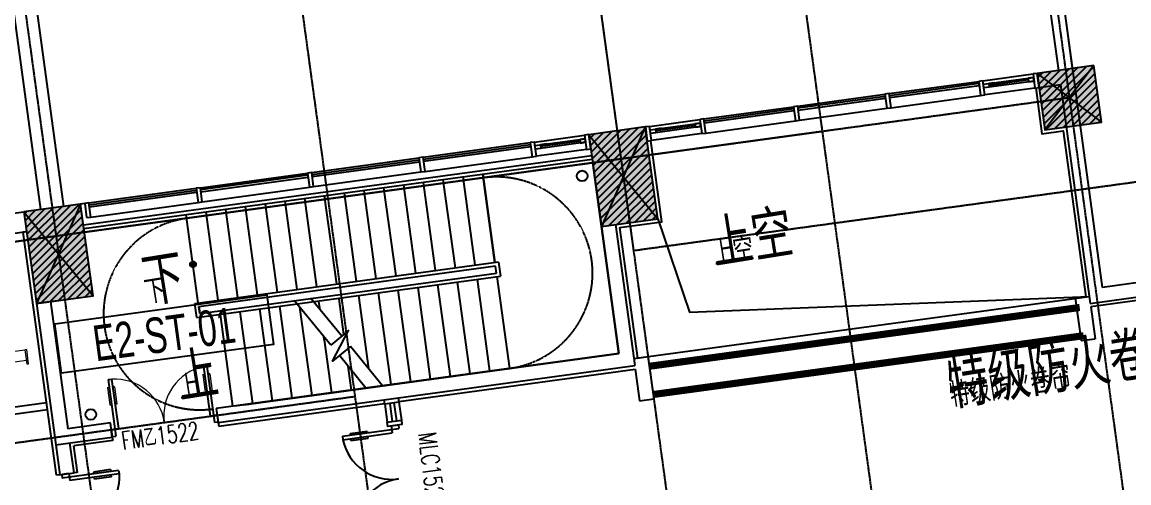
# Model space of a CAD drawing. Header units: millimetres. Extents: x -174040 to 151923, y -227569 to 142020.
# Drawn here: x -143205 to -127676, y 113365 to 119833 of the extents above; entities that cross this region are included whole.
import ezdxf
from ezdxf.enums import TextEntityAlignment as Align

# ---------------------------------------------------------------- set-up
doc = ezdxf.new("R2010")
doc.units = ezdxf.units.MM
doc.header["$LTSCALE"] = 5
for name, pattern in [('E-RG-1F$0$$0$DOTE', [2.42, 2, -0.2, 0.02, -0.2]), ('E2-RI-3F$0$DASHED', [0.75, 0.5, -0.25]), ('E2-RV-2F$0$DASH', [0.35, 0.25, -0.1]), ('XRE2$0$HIDDEN', [0.375, 0.25, -0.125])]:
    doc.linetypes.add(name, pattern=pattern)
doc.layers.add('A-GLAZ-CWMG', color=3, linetype='Continuous', lineweight=5)
doc.layers.add('E2-RV-234F$0$A-GLAZ-CWMG', color=3, linetype='Continuous', lineweight=5)
for name, color, linetype in [('A-HOLE', 2, 'Continuous'), ('A-SYMB-DOOR', 4, 'Continuous'), ('A-SYMB-DOOR1', 4, 'Continuous'), ('A—墙体', 7, 'Continuous'), ('A—楼梯、电梯、栏杆', 50, 'Continuous'), ('A—设备管丼、主管符号', 50, 'Continuous'), ('A—轴线、尺寸', 1, 'Continuous'), ('A—门窗', 135, 'Continuous'), ('E-COLS-F3$0$0S-COLS-HATCH', 8, 'Continuous'), ('E-COLS-F3$0$0S-COLS-HATCH-I', 8, 'Continuous'), ('E-COLS-F3$0$0S-COLS-LINE', 4, 'Continuous'), ('E2-RI-3F$0$A-ROOF-DRAN', 175, 'Continuous'), ('E2-RI-3F$0$A-SYMB-DOOR', 171, 'Continuous'), ('I—平面—文字', 40, 'Continuous'), ('I—平面—文字（放大1：100）', 40, 'XRE2$0$HIDDEN'), ('I—平面—消防设施', 10, 'Continuous'), ('I—平面—装饰面层线', 192, 'Continuous'), ('I—平面—门', 22, 'Continuous'), ('XRE1$0$A-SYMB', 4, 'Continuous'), ('XRE1$0$A-SYMB-NUMB-T', 4, 'Continuous'), ('轴线100', 1, 'Continuous'), ('隐藏墙体', 80, 'Continuous')]:
    doc.layers.add(name, color=color, linetype=linetype)
doc.styles.add('ARIAL', font='arial.ttf')
doc.styles.add('ECADI-TXT', font='simplex.shx', dxfattribs={"bigfont": 'hztxt.shx'})
doc.styles.add('XD2008', font='SIMYOU.TTF', dxfattribs={"width": 0.7})
doc.styles.add('XRE1$0$ECADI-TXT', font='simplex.shx', dxfattribs={"bigfont": 'hztxt.shx'})
doc.styles.add('幼圆', font='SIMYOU.TTF', dxfattribs={"width": 0.7})
doc.dimstyles.new('200', dxfattribs={"dimscale": 200, "dimtxt": 2.5, "dimasz": 2, "dimexe": 1, "dimexo": 1, "dimgap": 0.8, "dimtad": 1, "dimdec": 0, "dimdsep": 46, "dimtxsty": 'ARIAL', "dimblk1": 'ARCHTICK', "dimblk2": 'ARCHTICK', "dimsah": 1, "dimcen": -0.9, "dimdle": 1, "dimclrd": 256, "dimclre": 256, "dimclrt": 40, "dimaunit": 1, "dimadec": 0, "dimazin": 0, "dimtfac": 0.35, "dimtdec": 0, "dimtix": 1, "dimtmove": 2, "dimatfit": 3, "dimldrblk": 'ARCHTICK', "dimfxl": 0, "dimtvp": 0.8, "dimtolj": 1, "dimtzin": 0, "dimarcsym": 0})

# ---------------------------------------------------------------- blocks, each defined once
blk = doc.blocks.new('Rectangular Mullion - 25 x 200 Louver Vert-6167497-E2 号楼三层平面图 3RD FLOOR PLAN')
at = {"layer": 'A-GLAZ-CWMG', "color": 8}
for p, q in [((-13, 125), (12, 125)), ((-13, -75), (-13, 125)), ((12, 125), (12, -75)), ((12, -75), (-13, -75))]:
    blk.add_line(p, q, dxfattribs=at)
blk = doc.blocks.new('Rectangular Mullion - 15x150 rectangular Louver Frame-10936474-E2 号楼三层平面图 3RD FLOOR PLAN')
at = {"layer": 'A-GLAZ-CWMG', "color": 8}
for p, q in [((36341, 143828), (37955, 143828)), ((37955, 143678), (36341, 143678))]:
    blk.add_line(p, q, dxfattribs=at)
blk = doc.blocks.new('_ArchTick')
at = {"color": 0, "linetype": 'ByBlock', "const_width": 0.15}
blk.add_lwpolyline([(-0.5, -0.5), (0.5, 0.5)], dxfattribs=at)
blk = doc.blocks.new('*D214')
at = {"layer": 'A—轴线、尺寸', "linetype": 'ByBlock', "lineweight": -2}
for p, q in [((-70561, 134161), (-71063, 137831)), ((-164368, 124876), (-70838, 137660)), ((-163358, 118963), (-164197, 125101))]:
    blk.add_line(p, q, dxfattribs=at)
at = {"layer": 'Defpoints', "color": 0, "linetype": 'ByBlock'}
for p in [(-71036, 137633), (-70534, 133963), (-163331, 118765)]:
    blk.add_point(p, dxfattribs=at)
at = {"layer": 'A—轴线、尺寸', "linetype": 'ByBlock', "lineweight": -2, "xscale": 400, "yscale": 400, "zscale": 400}
for p, rotation in [((-71036, 137633), 7.783339573380966), ((-164170, 124903), 187.783339573381)]:
    blk.add_blockref('_ArchTick', p, dxfattribs=dict(at, rotation=rotation))
at = {"layer": 'A—轴线、尺寸', "color": 40, "linetype": 'ByBlock', "insert": (-117659, 131680), "char_height": 500, "attachment_point": 5, "rotation": 7.7833, "style": 'ARIAL'}
blk.add_mtext('\\A1;94000', dxfattribs=at)
blk = doc.blocks.new('XRE3')
at = {"layer": 'E-COLS-F3$0$0S-COLS-HATCH'}
for points in [[(11715610, -6089997), (11714817, -6090106), (11714925, -6090898), (11715718, -6090790)], [(11708526, -6090966), (11708702, -6092254), (11709494, -6092145), (11709318, -6090857)], [(11700599, -6092049), (11700775, -6093337), (11701568, -6093229), (11701392, -6091941)]]:
    blk.add_hatch(color=18, dxfattribs=at).paths.add_polyline_path(points)
at = {"layer": 'E-COLS-F3$0$0S-COLS-HATCH-I'}
h = blk.add_hatch(dxfattribs=at)
h.set_pattern_fill('ANSI31', color=256, scale=600, style=0)
h.set_pattern_definition([(45, (9.424, -68.94), (-53.0330086, 53.0330086), [])])
h.paths.add_polyline_path([(11715610, -6089997), (11714817, -6090106), (11714925, -6090898), (11715718, -6090790)])
h = blk.add_hatch(dxfattribs=at)
h.set_pattern_fill('ANSI31', color=256, scale=600, style=0)
h.set_pattern_definition([(45, (356.2, -21.54), (-53.0330086, 53.0330086), [])])
h.paths.add_polyline_path([(11708526, -6090966), (11708702, -6092254), (11709494, -6092145), (11709318, -6090857)])
h = blk.add_hatch(dxfattribs=at)
h.set_pattern_fill('ANSI31', color=256, scale=600, style=0)
h.set_pattern_definition([(45, (9.42, -68.94), (-53.0330086, 53.0330086), [])])
h.paths.add_polyline_path([(11700599, -6092049), (11700775, -6093337), (11701568, -6093229), (11701392, -6091941)])
at = {"layer": 'Defpoints'}
for points in [[(11715610, -6089997), (11714925, -6090898)], [(11714817, -6090106), (11715718, -6090790)], [(11709318, -6090857), (11708702, -6092254)], [(11708526, -6090966), (11709494, -6092145)], [(11701392, -6091941), (11700775, -6093337)], [(11700599, -6092049), (11701568, -6093229)]]:
    blk.add_lwpolyline(points, dxfattribs=at)
at = {"layer": 'E-COLS-F3$0$0S-COLS-LINE', "color": 255}
for points in [[(11715610, -6089997), (11714817, -6090106), (11714925, -6090898), (11715718, -6090790)], [(11708526, -6090966), (11708702, -6092254), (11709494, -6092145), (11709318, -6090857)], [(11700599, -6092049), (11700775, -6093337), (11701568, -6093229), (11701392, -6091941)]]:
    blk.add_lwpolyline(points, close=True, dxfattribs=at)
blk = doc.blocks.new('E2-RI-3F$0$AQE')
at = {"layer": 'E2-RI-3F$0$A-ROOF-DRAN'}
for centre in [(11708432, -6091545), (11701538, -6094893)]:
    blk.add_circle(centre, 75, dxfattribs=at)
blk = doc.blocks.new('E2-RI-3F$0$$DorLib2D$00000011')
for p, q in [((-0.342, 0.483), (-0.309, 0.483)), ((-0.342, 0.483), (-0.342, -0.05)), ((-0.309, 0.483), (-0.309, 0.017)), ((0.558, 0.483), (0.558, 0.017)), ((0.591, 0.483), (0.558, 0.483)), ((0.591, 0.483), (0.591, -0.05)), ((-0.359, 0.409), (-0.342, 0.409)), ((-0.359, 0.409), (-0.359, 0.247)), ((-0.292, 0.409), (-0.309, 0.409)), ((-0.292, 0.409), (-0.292, 0.247)), ((0.541, 0.409), (0.558, 0.409)), ((0.541, 0.409), (0.541, 0.247)), ((0.608, 0.409), (0.591, 0.409)), ((0.608, 0.409), (0.608, 0.247)), ((-0.359, 0.247), (-0.342, 0.247)), ((-0.292, 0.247), (-0.309, 0.247)), ((0.541, 0.247), (0.558, 0.247)), ((0.608, 0.247), (0.591, 0.247)), ((-0.375, 0.017), (-0.309, 0.017)), ((-0.375, 0.017), (-0.375, -0.05)), ((0.625, 0.017), (0.558, 0.017)), ((0.625, 0.017), (0.625, -0.05)), ((-0.375, -0.05), (-0.342, -0.05)), ((0.625, -0.05), (0.591, -0.05))]:
    blk.add_line(p, q)
for centre, start, end in [((-0.342, 0.017), 0, 85.904), ((0.591, 0.017), 94.096, 180)]:
    blk.add_arc(centre, 0.467, start, end)
blk = doc.blocks.new('E2-RV-234F$0$$DorLib2D$00000011')
for p, q in [((-0.467, 0.471), (-0.467, -0.062)), ((-0.467, 0.471), (-0.433, 0.471)), ((-0.433, 0.471), (-0.433, 0.004)), ((0.433, 0.471), (0.433, 0.004)), ((0.467, 0.471), (0.433, 0.471)), ((0.467, 0.471), (0.467, -0.062)), ((-0.483, 0.396), (-0.467, 0.396)), ((-0.417, 0.396), (-0.433, 0.396)), ((0.417, 0.396), (0.433, 0.396)), ((0.483, 0.396), (0.467, 0.396)), ((-0.483, 0.235), (-0.467, 0.235)), ((-0.417, 0.235), (-0.433, 0.235)), ((0.417, 0.235), (0.433, 0.235)), ((0.483, 0.235), (0.467, 0.235)), ((-0.5, 0.004), (-0.433, 0.004)), ((-0.5, 0.004), (-0.5, -0.062)), ((0.5, 0.004), (0.433, 0.004)), ((0.5, 0.004), (0.5, -0.062)), ((-0.5, -0.062), (-0.467, -0.062)), ((0.5, -0.062), (0.467, -0.062))]:
    blk.add_line(p, q)
at = {"lineweight": 13}
for p, q in [((-0.483, 0.396), (-0.483, 0.235)), ((-0.417, 0.396), (-0.417, 0.235)), ((0.417, 0.396), (0.417, 0.235)), ((0.483, 0.396), (0.483, 0.235))]:
    blk.add_line(p, q, dxfattribs=at)
for centre, start, end in [((-0.467, 0.004), 0, 85.904), ((0.467, 0.004), 94.096, 180)]:
    blk.add_arc(centre, 0.467, start, end, dxfattribs=at)
blk = doc.blocks.new('E2-RV-234F$0$Rectangular Mullion - 60 X 200 standard snap cover-V39-E2 号楼一层平面图 1ST FLOOR PLAN')
at = {"layer": 'E2-RV-234F$0$A-GLAZ-CWMG', "lineweight": 18}
for p, q in [((-30, 75), (30, 75)), ((-30, -125), (-30, 75)), ((30, 75), (30, -125)), ((30, -125), (-30, -125))]:
    blk.add_line(p, q, dxfattribs=at)
blk = doc.blocks.new('XRE1$0$ECADI-TAG-CODE')
at = {"layer": 'XRE1$0$A-SYMB-NUMB-T', "color": 1}
blk.add_lwpolyline([(0, 3.5), (15, 3.5), (15, 0), (0, 0)], close=True, dxfattribs=at)
at = {"layer": 'XRE1$0$A-SYMB-NUMB-T', "style": 'XRE1$0$ECADI-TXT', "width": 0.7}
blk.add_attdef('CODE', text='', height=2.5, dxfattribs=at).set_placement((7.5, 1.75), align=Align.MIDDLE_CENTER)
blk = doc.blocks.new('E2-RV-2F$0$3')
at = {"layer": 'A—楼梯、电梯、栏杆'}
h = blk.add_hatch(color=256, dxfattribs=at)
edge = h.paths.add_edge_path()
edge.add_arc((10773784.9, -7567736.8), 20, 138.7891, 318.7891, ccw=False)
edge.add_arc((10773784.9, -7567736.8), 20, -41.2109, 138.7891, ccw=False)
blk.add_lwpolyline([(10773800, -7567750, -1), (10773769.9, -7567723.7, -1)], format="xyb", close=True, dxfattribs=at)
blk = doc.blocks.new('ECADI-TAG-DOOR')
blk = doc.blocks.new('A$C1C9D1350')
at = {"layer": '轴线100', "linetype": 'E-RG-1F$0$$0$DOTE'}
for p, q in [((-250680.8, 131379.6), (-246187.8, 98508.5)), ((-254148.6, 130905.6), (-249655.5, 98034.5)), ((-256972.3, 130519.6), (-252479.3, 97648.5)), ((-261084.1, 129957.6), (-256591, 97086.5)), ((-264898.6, 129436.2), (-260969.7, 100692.7)), ((-256604.2, 127827.5), (-255143.8, 117143.2)), ((-186896.5, 126471.6), (-255143.9, 117143.2)), ((-252496.2, 118817.2), (-291998, 113417.8)), ((-259052.5, 115095), (-291618.9, 110643.6))]:
    blk.add_line(p, q, dxfattribs=at)

msp = doc.modelspace()

# ---------------------------------------------------------------- linework, layer by layer
at = {"layer": 'A-HOLE'}
for points in [[(-142863.2, 114487.9), (-146033.9, 114054.5), (-144950.4, 106128.2)], [(-142849.6, 114388.8), (-145921.3, 113969), (-144959.6, 106934.3)]]:
    msp.add_lwpolyline(points, dxfattribs=at)
at = {"layer": 'A—墙体'}
for p, q in [((-142941.3, 117202.3), (-143713.9, 122855.1)), ((-143396.9, 122898.5), (-142624.3, 117245.6)), ((-128779.1, 119995.8), (-128664, 119153.7)), ((-128452.3, 119081.7), (-128581, 120022.9)), ((-128046.1, 116109.4), (-128581, 120022.9)), ((-128664, 119153.7), (-128961.3, 119113)), ((-128961.3, 119113), (-128934.2, 118914.9)), ((-128934.2, 118914.9), (-128636.9, 118955.5)), ((-128636.9, 118955.5), (-128217.2, 115884.2)), ((-134433.1, 118163.4), (-134460.2, 118361.6)), ((-142327, 117286.3), (-142624.3, 117245.6)), ((-135076.7, 116965.2), (-134833.4, 115181.8)), ((-135076.7, 116965.2), (-134833.4, 115181.8)), ((-134879, 116992.2), (-134608.1, 115010.7)), ((-134879, 116992.2), (-134608.1, 115010.7)), ((-121308.7, 117030.4), (-128046.2, 116109.4)), ((-128217.2, 115884.2), (-121182.6, 116845.7)), ((-142706.2, 115922.3), (-143003.4, 115881.7)), ((-142706.2, 115922.3), (-143003.4, 115881.7)), ((-143003.4, 115881.7), (-142732.6, 113900.1)), ((-143003.4, 115881.7), (-142732.6, 113900.1)), ((-142805.3, 115908.8), (-142561.5, 114125.4)), ((-142805.3, 115908.8), (-142561.5, 114125.4)), ((-134833.4, 115181.8), (-140480.9, 114409.8)), ((-134833.4, 115181.8), (-140480.9, 114409.8)), ((-140453.8, 114211.6), (-134608.1, 115010.7)), ((-140453.8, 114211.6), (-134608.1, 115010.7)), ((-140480.9, 114409.8), (-140453.8, 114211.6)), ((-140480.9, 114409.8), (-140453.8, 114211.6)), ((-141967, 114206.7), (-142561.5, 114125.4)), ((-141967, 114206.7), (-142561.5, 114125.4)), ((-141939.9, 114008.5), (-141967, 114206.7)), ((-141939.9, 114008.5), (-141967, 114206.7)), ((-142732.6, 113900.1), (-141939.9, 114008.5)), ((-142732.6, 113900.1), (-141939.9, 114008.5)), ((-142732.5, 113900.2), (-142674.9, 113478.9)), ((-142476.8, 113506), (-142534.4, 113927.2)), ((-142674.9, 113478.9), (-142476.8, 113506))]:
    msp.add_line(p, q, dxfattribs=at)
at = {"layer": 'A—楼梯、电梯、栏杆'}
for p, q in [((-135212.5, 117955.8), (-142345.8, 116980.6)), ((-135205.8, 117906.2), (-142339, 116931.1)), ((-134833.4, 115181.7), (-135199, 117857)), ((-137403.8, 116344.9), (-137573, 117582.8)), ((-137126.3, 116382.8), (-137295.6, 117620.7)), ((-136848.9, 116420.7), (-137018.1, 117658.7)), ((-136571.5, 116458.5), (-136740.7, 117696.6)), ((-136740.7, 117696.6), (-136571.5, 116458.5)), ((-138513.5, 116193.5), (-138682.7, 117431.1)), ((-138236.1, 116231.4), (-138405.2, 117469.1)), ((-137958.6, 116269.2), (-138127.8, 117507)), ((-137681.2, 116307.1), (-137850.4, 117544.9)), ((-139623.2, 116042.1), (-139792.3, 117279.5)), ((-139345.8, 116079.9), (-139514.9, 117317.4)), ((-139068.3, 116117.8), (-139237.5, 117355.3)), ((-138790.9, 116155.7), (-138960.1, 117393.2)), ((-140732.9, 115890.6), (-140902, 117127.8)), ((-140732.9, 115890.6), (-140902, 117127.8)), ((-140455.5, 115928.5), (-140624.6, 117165.7)), ((-140178.1, 115966.4), (-140347.2, 117203.6)), ((-139900.6, 116004.2), (-140069.8, 117241.5)), ((-134832.9, 115181.6), (-135076.7, 116965.2)), ((-140782.5, 115883.9), (-136522.1, 116466.2)), ((-140726.1, 115841.1), (-136564.8, 116409.9)), ((-136571.6, 116459.4), (-136571.5, 116458.5)), ((-136551.2, 116309.9), (-136564.7, 116409)), ((-136521.9, 116465.3), (-136494.9, 116267.1)), ((-140755.4, 115685.7), (-136495, 116268.1)), ((-137099.3, 116184.6), (-136923.1, 114895.8)), ((-136821.8, 116222.5), (-136645.7, 114933.7)), ((-136544.4, 116260.4), (-136368.3, 114971.6)), ((-138209, 116033.2), (-138032.8, 114744.1)), ((-137931.5, 116071.1), (-137755.4, 114782)), ((-137654.1, 116108.9), (-137477.9, 114820)), ((-137376.7, 116146.8), (-137200.5, 114857.9)), ((-140755.4, 115685.7), (-140782.5, 115883.9)), ((-140712.6, 115742), (-139154.3, 115954.7)), ((-138874.2, 115297.9), (-139387, 115922.9)), ((-139024.4, 115796.3), (-139040, 115910.1)), ((-138762.5, 115948), (-138693.9, 115445.8)), ((-138486.4, 115995.4), (-138346.2, 114969.7)), ((-134621.7, 115109.8), (-128230.8, 115983.3)), ((-134409.9, 115037.8), (-128415.4, 115857.2)), ((-134409.9, 115037.5), (-128415.3, 115856.9)), ((-140712.6, 115742), (-140726.1, 115841.1)), ((-140726.1, 115841.1), (-140712.6, 115742)), ((-140428.4, 115730.3), (-140252.1, 114440.8)), ((-140428.4, 115730.3), (-140252.1, 114440.8)), ((-140151, 115768.2), (-139974.7, 114478.7)), ((-139873.5, 115806.1), (-139697.3, 114516.6)), ((-139596.1, 115843.9), (-139419.9, 114554.5)), ((-139596.1, 115843.9), (-139419.9, 114554.5)), ((-139311.8, 115831.3), (-139142.5, 114592.4)), ((-139311.8, 115831.3), (-139142.5, 114592.4)), ((-138966.3, 115371.2), (-138972.7, 115418)), ((-138966.3, 115371.2), (-138865, 114630.4)), ((-138148.2, 114728.4), (-138599, 115277.9)), ((-138380.8, 114696.6), (-138753.7, 115151)), ((-136339, 114975.8), (-134833.4, 115181.7)), ((-140093.6, 114462.4), (-136368.3, 114971.6)), ((-138633.6, 115004.7), (-138587.6, 114668.3)), ((-138531.2, 114676.2), (-136339, 114975.8)), ((-140222.9, 114445), (-138645.6, 114660.6)), ((-140222.9, 114445), (-138645.6, 114660.6))]:
    msp.add_line(p, q, dxfattribs=at)
at = {"layer": 'A—楼梯、电梯、栏杆', "color": 2}
for p, q in [((-137403.8, 116344.9), (-137573, 117582.8)), ((-137126.3, 116382.8), (-137295.6, 117620.7)), ((-136848.9, 116420.7), (-137018.1, 117658.7)), ((-136571.5, 116458.5), (-136740.7, 117696.6)), ((-136740.7, 117696.6), (-136571.5, 116458.5)), ((-138513.5, 116193.5), (-138682.7, 117431.1)), ((-138236.1, 116231.4), (-138405.2, 117469.1)), ((-137958.6, 116269.2), (-138127.8, 117507)), ((-137681.2, 116307.1), (-137850.4, 117544.9)), ((-139623.2, 116042.1), (-139792.3, 117279.5)), ((-139345.8, 116079.9), (-139514.9, 117317.4)), ((-139068.3, 116117.8), (-139237.5, 117355.3)), ((-138790.9, 116155.7), (-138960.1, 117393.2)), ((-140455.5, 115928.5), (-140624.6, 117165.7)), ((-140178.1, 115966.4), (-140347.2, 117203.6)), ((-139900.6, 116004.2), (-140069.8, 117241.5)), ((-134832.9, 115181.6), (-135076.7, 116965.2)), ((-136571.6, 116459.4), (-136571.5, 116458.5)), ((-136551.2, 116309.9), (-136564.7, 116409)), ((-136521.9, 116465.3), (-136494.9, 116267.1)), ((-137099.3, 116184.6), (-136923.1, 114895.8)), ((-136821.8, 116222.5), (-136645.7, 114933.7)), ((-136544.4, 116260.4), (-136368.3, 114971.6)), ((-138209, 116033.2), (-138032.8, 114744.1)), ((-137931.5, 116071.1), (-137755.4, 114782)), ((-137654.1, 116108.9), (-137477.9, 114820)), ((-137376.7, 116146.8), (-137200.5, 114857.9)), ((-140755.4, 115685.7), (-140782.5, 115883.9)), ((-139024.4, 115796.3), (-139040, 115910.1)), ((-138762.5, 115948), (-138693.9, 115445.8)), ((-138486.4, 115995.4), (-138346.2, 114969.7)), ((-140712.6, 115742), (-140726.1, 115841.1)), ((-140726.1, 115841.1), (-140712.6, 115742)), ((-140151, 115768.2), (-139974.7, 114478.7)), ((-139873.5, 115806.1), (-139697.3, 114516.6)), ((-138966.3, 115371.2), (-138972.7, 115418)), ((-138966.3, 115371.2), (-138865, 114630.4)), ((-140093.6, 114462.4), (-136368.3, 114971.6)), ((-138633.6, 115004.7), (-138587.6, 114668.3))]:
    msp.add_line(p, q, dxfattribs=at)
at = {"layer": 'A—楼梯、电梯、栏杆'}
for points in [[(-140807.2, 116434.2, 0, 0, 0), (-135990.1, 117092.7, 0, 0, 0), (-135799.1, 115695.8, 0, 0, 0), (-138596.2, 115313.4, 40, 0, 0), (-138744.8, 115293.1, 0, 0, 0)], [(-140807.2, 116434.2, 0, 0, 0), (-135990.1, 117092.7, 0, 0, 0), (-135799.1, 115695.8, 0, 0, 0), (-138596.2, 115313.4, 40, 0, 0), (-138744.8, 115293.1, 0, 0, 0)], [(-140336.8, 115060.1, 0, 0, 0), (-139098.3, 115229.4, 40, 0, 0), (-138949.7, 115249.8, 0, 0, 0)], [(-140336.8, 115060.1, 0, 0, 0), (-139098.3, 115229.4, 40, 0, 0), (-138949.7, 115249.8, 0, 0, 0)]]:
    msp.add_lwpolyline(points, format="xyseb", dxfattribs=at)
at = {"layer": 'A—楼梯、电梯、栏杆', "color": 2}
msp.add_lwpolyline([(-138719.5, 115424.7), (-139154.3, 115954.7), (-136551.2, 116309.9)], dxfattribs=at)
at = {"layer": 'A—楼梯、电梯、栏杆'}
for points in [[(-138719.5, 115424.7), (-139154.3, 115954.7), (-136551.2, 116309.9)], [(-138599, 115277.9), (-138848.1, 115073.5), (-138624.7, 115502.6), (-138874.2, 115297.9)]]:
    msp.add_lwpolyline(points, dxfattribs=at)
at = {"layer": 'A—楼梯、电梯、栏杆', "linetype": 'E2-RV-2F$0$DASH'}
for centre, start, end in [((-136551.1, 116309.5), 277.78333, 97.78335), ((-140712.4, 115740.7), 97.78294, 277.78295)]:
    msp.add_arc(centre, 1350.3, start, end, dxfattribs=at)
at = {"layer": 'A—设备管丼、主管符号'}
msp.add_lwpolyline([(-134284.1, 117073.5), (-133842, 115760.2), (-128230.7, 115982.8)], dxfattribs=at)
at = {"layer": 'A—轴线、尺寸', "linetype": 'E-RG-1F$0$$0$DOTE'}
for p, q in [((-130163.5, 130859.4), (-128511.1, 118771)), ((-133631.2, 130385.4), (-131978.9, 118297)), ((-136455, 129999.4), (-134423.4, 115136.8)), ((-140566.7, 129437.4), (-138914.4, 117349)), ((-144381.3, 128916), (-142728.9, 116827.6)), ((-128511.1, 118771), (-171480.7, 112897.6))]:
    msp.add_line(p, q, dxfattribs=at)
at = {"layer": 'A—门窗'}
for p, q in [((-128961.1, 119113.1), (-129020.6, 119104.9)), ((-128934, 118914.9), (-128961.1, 119113.1)), ((-131038.5, 118829.1), (-129783.5, 119000.7)), ((-129779.3, 118970.4), (-131034.3, 118798.8)), ((-129775.9, 118945.2), (-129779.3, 118970.4)), ((-129724, 119008.8), (-129020.6, 119104.9)), ((-129717.3, 118959.6), (-129013.8, 119055.8)), ((-129717.3, 118959.6), (-129641.8, 118970)), ((-129710.4, 118909.3), (-129717.3, 118959.6)), ((-129710.4, 118909.3), (-129717.3, 118959.6)), ((-129007, 119005.5), (-129710.4, 118909.3)), ((-129641.8, 118970), (-129089.3, 119045.5)), ((-129555.6, 118981.7), (-129641.8, 118970)), ((-129641.8, 118970), (-129634.9, 118919.6)), ((-129085.9, 119020.3), (-129638.4, 118944.8)), ((-129013.8, 119055.8), (-129089.3, 119045.5)), ((-129089.3, 119045.5), (-129082.5, 118995.1)), ((-129082.5, 118995.1), (-129007, 119005.5)), ((-129020.6, 119104.9), (-128993.5, 118906.8)), ((-129007, 119005.5), (-129013.8, 119055.8)), ((-129013.8, 119055.8), (-129007, 119005.5)), ((-132323.2, 118653.5), (-131097.9, 118821)), ((-131034.3, 118798.8), (-131030.9, 118773.7)), ((-131030.9, 118773.7), (-129775.9, 118945.2)), ((-131011.4, 118631), (-129756.4, 118802.5)), ((-129634.9, 118919.6), (-129710.4, 118909.3)), ((-128993.5, 118906.8), (-129696.9, 118810.6)), ((-128993.5, 118906.8), (-128934, 118914.9)), ((-133637.6, 118473.8), (-132382.6, 118645.4)), ((-131093.8, 118790.7), (-132319, 118623.2)), ((-132315.6, 118598.1), (-131090.3, 118765.6)), ((-132378.5, 118615.1), (-133633.5, 118443.6)), ((-133630, 118418.4), (-132375, 118589.9)), ((-132319, 118623.2), (-132315.6, 118598.1)), ((-132296.1, 118455.3), (-131070.8, 118622.8)), ((-134400.5, 118369.6), (-133697.1, 118465.7)), ((-134393.8, 118320.4), (-133690.4, 118416.6)), ((-133683.5, 118366.2), (-134386.9, 118270.1)), ((-134318.3, 118330.7), (-133765.9, 118406.3)), ((-134232.2, 118342.5), (-134318.3, 118330.7)), ((-133762.4, 118381.1), (-134314.9, 118305.6)), ((-133690.4, 118416.6), (-133765.9, 118406.3)), ((-133765.9, 118406.3), (-133759, 118355.9)), ((-133759, 118355.9), (-133683.5, 118366.2)), ((-133683.5, 118366.2), (-133690.4, 118416.6)), ((-133690.4, 118416.6), (-133683.5, 118366.2)), ((-133633.5, 118443.6), (-133630, 118418.4)), ((-133610.5, 118275.7), (-132355.5, 118447.2)), ((-136015.7, 118148.9), (-135312.2, 118245.1)), ((-136015.7, 118148.9), (-135312.2, 118245.1)), ((-136009, 118099.8), (-135305.5, 118195.9)), ((-136009, 118099.8), (-135305.5, 118195.9)), ((-135933.5, 118110.1), (-135381, 118185.6)), ((-135933.5, 118110.1), (-135381, 118185.6)), ((-135305.5, 118195.9), (-135381, 118185.6)), ((-135305.5, 118195.9), (-135381, 118185.6)), ((-135381, 118185.6), (-135374.1, 118135.3)), ((-135381, 118185.6), (-135374.1, 118135.3)), ((-135252.8, 118253.2), (-135312.2, 118245.1)), ((-135252.8, 118253.2), (-135312.2, 118245.1)), ((-135312.2, 118245.1), (-135285.1, 118046.9)), ((-135312.2, 118245.1), (-135285.1, 118046.9)), ((-135298.6, 118145.6), (-135305.5, 118195.9)), ((-135305.5, 118195.9), (-135298.6, 118145.6)), ((-135298.6, 118145.6), (-135305.5, 118195.9)), ((-135305.5, 118195.9), (-135298.6, 118145.6)), ((-135225.7, 118055.1), (-135252.8, 118253.2)), ((-134393.8, 118320.4), (-134318.3, 118330.7)), ((-134386.9, 118270.1), (-134393.8, 118320.4)), ((-134386.9, 118270.1), (-134393.8, 118320.4)), ((-134311.4, 118280.4), (-134386.9, 118270.1)), ((-133670, 118267.6), (-134373.4, 118171.4)), ((-134318.3, 118330.7), (-134311.4, 118280.4)), ((-137578.6, 117935.3), (-136075.1, 118140.8)), ((-137578.6, 117935.3), (-136075.1, 118140.8)), ((-136071, 118110.5), (-137574.5, 117905)), ((-136071, 118110.5), (-137574.5, 117905)), ((-137571.1, 117879.9), (-136067.5, 118085.4)), ((-137571.1, 117879.9), (-136067.5, 118085.4)), ((-136067.5, 118085.4), (-136071, 118110.5)), ((-136067.5, 118085.4), (-136071, 118110.5)), ((-136009, 118099.8), (-135933.5, 118110.1)), ((-136009, 118099.8), (-135933.5, 118110.1)), ((-136002.1, 118049.5), (-136009, 118099.8)), ((-136002.1, 118049.5), (-136009, 118099.8)), ((-136002.1, 118049.5), (-136009, 118099.8)), ((-136002.1, 118049.5), (-136009, 118099.8)), ((-135298.6, 118145.6), (-136002.1, 118049.5)), ((-135298.6, 118145.6), (-136002.1, 118049.5)), ((-135926.6, 118059.8), (-136002.1, 118049.5)), ((-135926.6, 118059.8), (-136002.1, 118049.5)), ((-135285.1, 118046.9), (-135988.6, 117950.8)), ((-135285.1, 118046.9), (-135988.6, 117950.8)), ((-135847.3, 118121.9), (-135933.5, 118110.1)), ((-135847.3, 118121.9), (-135933.5, 118110.1)), ((-135933.5, 118110.1), (-135926.6, 118059.8)), ((-135933.5, 118110.1), (-135926.6, 118059.8)), ((-135377.6, 118160.5), (-135930, 118084.9)), ((-135377.6, 118160.5), (-135930, 118084.9)), ((-135374.1, 118135.3), (-135298.6, 118145.6)), ((-135374.1, 118135.3), (-135298.6, 118145.6)), ((-135285.1, 118046.9), (-135225.7, 118055.1)), ((-135285.1, 118046.9), (-135225.7, 118055.1)), ((-139141.6, 117721.7), (-137638.1, 117927.2)), ((-139141.6, 117721.7), (-137638.1, 117927.2)), ((-137634, 117896.9), (-139137.5, 117691.4)), ((-137634, 117896.9), (-139137.5, 117691.4)), ((-139134, 117666.2), (-137630.5, 117871.7)), ((-139134, 117666.2), (-137630.5, 117871.7)), ((-137574.5, 117905), (-137571.1, 117879.9)), ((-137574.5, 117905), (-137571.1, 117879.9)), ((-137551.6, 117737.1), (-136048, 117942.7)), ((-137551.6, 117737.1), (-136048, 117942.7)), ((-140704.6, 117508), (-139201.1, 117713.5)), ((-140704.6, 117508), (-139201.1, 117713.5)), ((-139114.5, 117523.5), (-137611, 117729)), ((-139114.5, 117523.5), (-137611, 117729)), ((-139196.9, 117683.3), (-140700.4, 117477.8)), ((-139196.9, 117683.3), (-140700.4, 117477.8)), ((-140697, 117452.6), (-139193.5, 117658.1)), ((-140697, 117452.6), (-139193.5, 117658.1)), ((-139137.5, 117691.4), (-139134, 117666.2)), ((-139137.5, 117691.4), (-139134, 117666.2)), ((-142267.5, 117294.4), (-140764, 117499.9)), ((-142267.5, 117294.4), (-140764, 117499.9)), ((-140759.9, 117469.6), (-142263.4, 117264.1)), ((-140759.9, 117469.6), (-142263.4, 117264.1)), ((-142260, 117239), (-140756.5, 117444.5)), ((-142260, 117239), (-140756.5, 117444.5)), ((-140700.4, 117477.8), (-140697, 117452.6)), ((-140700.4, 117477.8), (-140697, 117452.6)), ((-140677.5, 117309.9), (-139174, 117515.4)), ((-140677.5, 117309.9), (-139174, 117515.4)), ((-142240.4, 117096.2), (-140736.9, 117301.7)), ((-142240.4, 117096.2), (-140736.9, 117301.7)), ((-145443.8, 116860.7), (-143179, 117170.2)), ((-138116.8, 114470.2), (-138082.3, 114217.5)), ((-138047.5, 114479.6), (-138013, 114227)), ((-137988, 114487.8), (-137953.5, 114235.1)), ((-137918.7, 114497.3), (-137884.2, 114244.6))]:
    msp.add_line(p, q, dxfattribs=at)
at = {"layer": 'A—门窗', "extrusion": (0, 0, -1)}
for p, q in [((-129724, 119008.8), (-129783.5, 119000.7)), ((-129783.5, 119000.7), (-129756.4, 118802.5)), ((-129696.9, 118810.6), (-129724, 119008.8)), ((-131038.5, 118829.1), (-131097.9, 118821)), ((-131097.9, 118821), (-131070.8, 118622.8)), ((-131011.4, 118631), (-131038.5, 118829.1)), ((-129756.4, 118802.5), (-129696.9, 118810.6)), ((-132323.2, 118653.5), (-132382.6, 118645.4)), ((-132382.6, 118645.4), (-132355.5, 118447.2)), ((-132296.1, 118455.3), (-132323.2, 118653.5)), ((-131070.8, 118622.8), (-131011.4, 118631)), ((-134400.5, 118369.6), (-134460, 118361.4)), ((-134460, 118361.4), (-134432.9, 118163.3)), ((-134373.4, 118171.4), (-134400.5, 118369.6)), ((-133637.6, 118473.8), (-133697.1, 118465.7)), ((-133697.1, 118465.7), (-133670, 118267.6)), ((-133610.5, 118275.7), (-133637.6, 118473.8)), ((-132355.5, 118447.2), (-132296.1, 118455.3)), ((-133670, 118267.6), (-133610.5, 118275.7)), ((-136015.7, 118148.9), (-136075.1, 118140.8)), ((-136015.7, 118148.9), (-136075.1, 118140.8)), ((-136075.1, 118140.8), (-136048, 117942.7)), ((-136075.1, 118140.8), (-136048, 117942.7)), ((-135988.6, 117950.8), (-136015.7, 118148.9)), ((-135988.6, 117950.8), (-136015.7, 118148.9)), ((-134432.9, 118163.3), (-134373.4, 118171.4)), ((-137578.6, 117935.3), (-137638.1, 117927.2)), ((-137578.6, 117935.3), (-137638.1, 117927.2)), ((-137638.1, 117927.2), (-137611, 117729)), ((-137638.1, 117927.2), (-137611, 117729)), ((-137551.6, 117737.1), (-137578.6, 117935.3)), ((-137551.6, 117737.1), (-137578.6, 117935.3)), ((-136048, 117942.7), (-135988.6, 117950.8)), ((-136048, 117942.7), (-135988.6, 117950.8)), ((-139141.6, 117721.7), (-139201.1, 117713.5)), ((-139201.1, 117713.5), (-139174, 117515.4)), ((-139114.5, 117523.5), (-139141.6, 117721.7)), ((-137611, 117729), (-137551.6, 117737.1)), ((-137611, 117729), (-137551.6, 117737.1)), ((-140704.6, 117508), (-140764, 117499.9)), ((-140764, 117499.9), (-140736.9, 117301.7)), ((-140677.5, 117309.9), (-140704.6, 117508)), ((-139174, 117515.4), (-139114.5, 117523.5)), ((-142267.5, 117294.4), (-142327, 117286.3)), ((-142267.5, 117294.4), (-142327, 117286.3)), ((-142327, 117286.3), (-142299.9, 117088.1)), ((-142327, 117286.3), (-142299.9, 117088.1)), ((-142240.4, 117096.2), (-142267.5, 117294.4)), ((-142240.4, 117096.2), (-142267.5, 117294.4)), ((-140736.9, 117301.7), (-140677.5, 117309.9)), ((-142299.9, 117088.1), (-142240.4, 117096.2)), ((-142299.9, 117088.1), (-142240.4, 117096.2))]:
    msp.add_line(p, q, dxfattribs=at)
at = {"layer": 'A—门窗'}
for points in [[(-137926.8, 114556.7), (-137918.7, 114497.3), (-138116.8, 114470.2), (-138125, 114529.6)], [(-137884.2, 114244.6), (-137876, 114185.2), (-138074.2, 114158.1), (-138082.3, 114217.5)]]:
    msp.add_lwpolyline(points, close=True, dxfattribs=at)
at = {"layer": 'E2-RV-234F$0$A-GLAZ-CWMG', "lineweight": 18}
msp.add_line((-135225.7, 118055.1), (-135252.8, 118253.2), dxfattribs=at)
at = {"layer": 'I—平面—消防设施', "linetype": 'E2-RI-3F$0$DASHED', "const_width": 100}
for points in [[(-128365.8, 115827.1), (-134409.9, 115000.9)], [(-128311.6, 115430.7), (-134355.8, 114604.6)]]:
    msp.add_lwpolyline(points, dxfattribs=at)
at = {"layer": 'I—平面—装饰面层线'}
for p, q in [((-134822.7, 116949.5), (-134572.1, 115116.5)), ((-143141.1, 116892.8), (-143190.7, 116886)), ((-142724.4, 113472.2), (-143190.7, 116886)), ((-128428.9, 115956.2), (-128280.9, 115976.5)), ((-128428.9, 115956.2), (-128374.8, 115560.2)), ((-128428.9, 115955.7), (-128347.6, 115361.3)), ((-128210.4, 115834.4), (-128149.5, 115388.4)), ((-128347.6, 115361.5), (-128149.4, 115388.6)), ((-134572.1, 115116.5), (-134423.4, 115136.8)), ((-134423.5, 115137.2), (-134342.3, 114542.7)), ((-137920.1, 114507.7), (-134601.3, 114961.4)), ((-134601.3, 114961.4), (-134540.5, 114515.6)), ((-134540.5, 114515.6), (-134342.3, 114542.7)), ((-140453.8, 114211.6), (-140447, 114162.1)), ((-141939.9, 114008.5), (-141933.2, 113959)), ((-141933.2, 113959), (-142478.1, 113884.5)), ((-142427.2, 113512.8), (-142478.1, 113884.5)), ((-142674.9, 113478.9), (-142724.7, 113472.1)), ((-142427.2, 113512.8), (-142476.8, 113506))]:
    msp.add_line(p, q, dxfattribs=at)
for points in [[(-128983.6, 118908.2), (-128896.1, 118264.2), (-128598.5, 118304.9), (-128280.3, 115976.5)], [(-134822.7, 116949.5), (-134227.8, 117030.8), (-134383.4, 118170)], [(-117393, 117918.9), (-117442.5, 117912.1), (-117361.2, 117317.4), (-128210.4, 115834.4)], [(-140447, 114162.1), (-138118.3, 114480.4)]]:
    msp.add_lwpolyline(points, dxfattribs=at)
at = {"layer": '隐藏墙体', "color": 135}
msp.add_lwpolyline([(-145405.9, 116583.2), (-143141.1, 116892.8)], dxfattribs=at)

# ---------------------------------------------------------------- block references
at = {"layer": 'A-GLAZ-CWMG', "color": 8, "rotation": 7.783339572396223}
msp.add_blockref('Rectangular Mullion - 15x150 rectangular Louver Frame-10936474-E2 号楼三层平面图 3RD FLOOR PLAN', (-161292.3, -32410.8), dxfattribs=at)
at = {"layer": 'A-GLAZ-CWMG', "color": 8, "extrusion": (0, 0, -1), "rotation": 172.2166604276036}
msp.add_blockref('Rectangular Mullion - 25 x 200 Louver Vert-6167497-E2 号楼三层平面图 3RD FLOOR PLAN', (143142.9, 115160), dxfattribs=at)
at = {"layer": 'A-SYMB-DOOR1'}
ref = msp.add_blockref('ECADI-TAG-DOOR', (-140383.1, 113289.7), dxfattribs=dict(at, xscale=100.0000000022704, yscale=100.0000000022704, zscale=100.0000000022704, rotation=7.921231805517307))
ref.add_attrib('门窗主编号1', 'FM乙1522', dxfattribs={"layer": 'A-SYMB-DOOR', "height": 250, "rotation": 7.92123, "style": 'ECADI-TXT', "width": 0.7}).set_placement((-140711.3, 113979.5), align=Align.RIGHT)
ref = msp.add_blockref('ECADI-TAG-DOOR', (-138213.8, 112687.5), dxfattribs=dict(at, xscale=100.0000000022703, yscale=100.0000000022703, zscale=100.0000000022703, rotation=276.9383738938483))
ref.add_attrib('门窗主编号1', 'MLC1528', dxfattribs={"layer": 'A-SYMB-DOOR', "height": 250, "rotation": 276.93837, "style": 'ECADI-TXT', "width": 0.7}).set_placement((-137518.5, 113003.8), align=Align.RIGHT)
at = {"layer": 'A—楼梯、电梯、栏杆', "xscale": 2, "yscale": 2, "zscale": 2, "rotation": 187.784106777382}
msp.add_blockref('E2-RV-2F$0$3', (23258171.2, -11961154), dxfattribs=at)
at = {"layer": 'A—门窗'}
msp.add_blockref('XRE3', (-11843778.7, 6209218.7), dxfattribs=at)
at = {"layer": 'A—门窗', "extrusion": (0, 0, -1), "rotation": 352.2166604316136}
for p in [(139161.2, 117643.3), (140724.1, 117429.7)]:
    msp.add_blockref('E2-RV-234F$0$Rectangular Mullion - 60 X 200 standard snap cover-V39-E2 号楼一层平面图 1ST FLOOR PLAN', p, dxfattribs=at)
at = {"layer": 'E2-RI-3F$0$A-SYMB-DOOR'}
msp.add_blockref('E2-RI-3F$0$AQE', (-11843778.4, 6209218.7), dxfattribs=at)
at = {"layer": 'I—平面—门', "yscale": 1500, "zscale": 1500}
for name, p, xscale, rotation in [('E2-RV-234F$0$$DorLib2D$00000011', (-141210.4, 114209.1), 1500, 7.783712673094294), ('E2-RV-234F$0$$DorLib2D$00000011', (-141210.4, 114209.1), 1500, 7.783712673094294), ('E2-RI-3F$0$$DorLib2D$00000011', (-137873, 113239.6), 1500, 97.7833395721635), ('E2-RI-3F$0$$DorLib2D$00000011', (-142448.9, 112563.9), -1500, 277.7833395722307)]:
    msp.add_blockref(name, p, dxfattribs=dict(at, xscale=xscale, rotation=rotation))
at = {"layer": 'XRE1$0$A-SYMB'}
ref = msp.add_blockref('XRE1$0$ECADI-TAG-CODE', (-142651.6, 114903.8), dxfattribs=dict(at, xscale=200.0000000186264, yscale=200.0000000186264, zscale=200.0000000186264, rotation=7.770013749151349))
ref.add_attrib('CODE', 'E2-ST-01', dxfattribs={"layer": 'XRE1$0$A-SYMB-NUMB-T', "color": 40, "height": 500, "rotation": 7.77001, "style": '幼圆', "width": 0.7}).set_placement((-141212.7, 115453.4), align=Align.MIDDLE_CENTER)
at = {"layer": '轴线100'}
msp.add_blockref('A$C1C9D1350', (120517.4, -520.6), dxfattribs=at)

# ---------------------------------------------------------------- texts
at = {"layer": 'A—楼梯、电梯、栏杆', "color": 40, "style": 'XD2008', "width": 0.7}
msp.add_text('下', height=300, rotation=9.15842, dxfattribs=at).set_placement((-141462.8, 115899, 0))
at = {"layer": 'I—平面—文字', "linetype": 'ByBlock', "style": 'XD2008', "width": 0.7}
for s, p in [('上空', (-133488.2, 116438.3, 0)), ('下', (-141462.8, 115899, 0)), ('特级防火卷帘', (-130168.5, 114455.2, 0)), ('上', (-140988.9, 114556.3, 0))]:
    msp.add_text(s, height=600, rotation=9.15842, dxfattribs=at).set_placement(p)
at = {"layer": 'I—平面—文字（放大1：100）', "linetype": 'ByBlock', "style": 'XD2008', "width": 0.7}
for s, p in [('上空', (-133488.2, 116438.3, 0)), ('特级防火卷帘', (-130168.5, 114455.2, 0)), ('上', (-140988.9, 114556.3, 0))]:
    msp.add_text(s, height=300, rotation=9.15842, dxfattribs=at).set_placement(p)

# ---------------------------------------------------------------- dimensions: what is measured, and where the dimension line sits
at = {"layer": 'A—轴线、尺寸', "linetype": 'ByBlock'}
dim = msp.add_linear_dim(base=(-71036.1, 137633.2), p1=(-163331.1, 118765.2), p2=(-70534.4, 133962.6), angle=7.78334, dimstyle='200', dxfattribs=at)
dim.commit()
dim.dimension.update_dxf_attribs({"geometry": '*D214', "text_midpoint": (-117659.3, 131679.5)})

doc.saveas('drawing.dxf')
